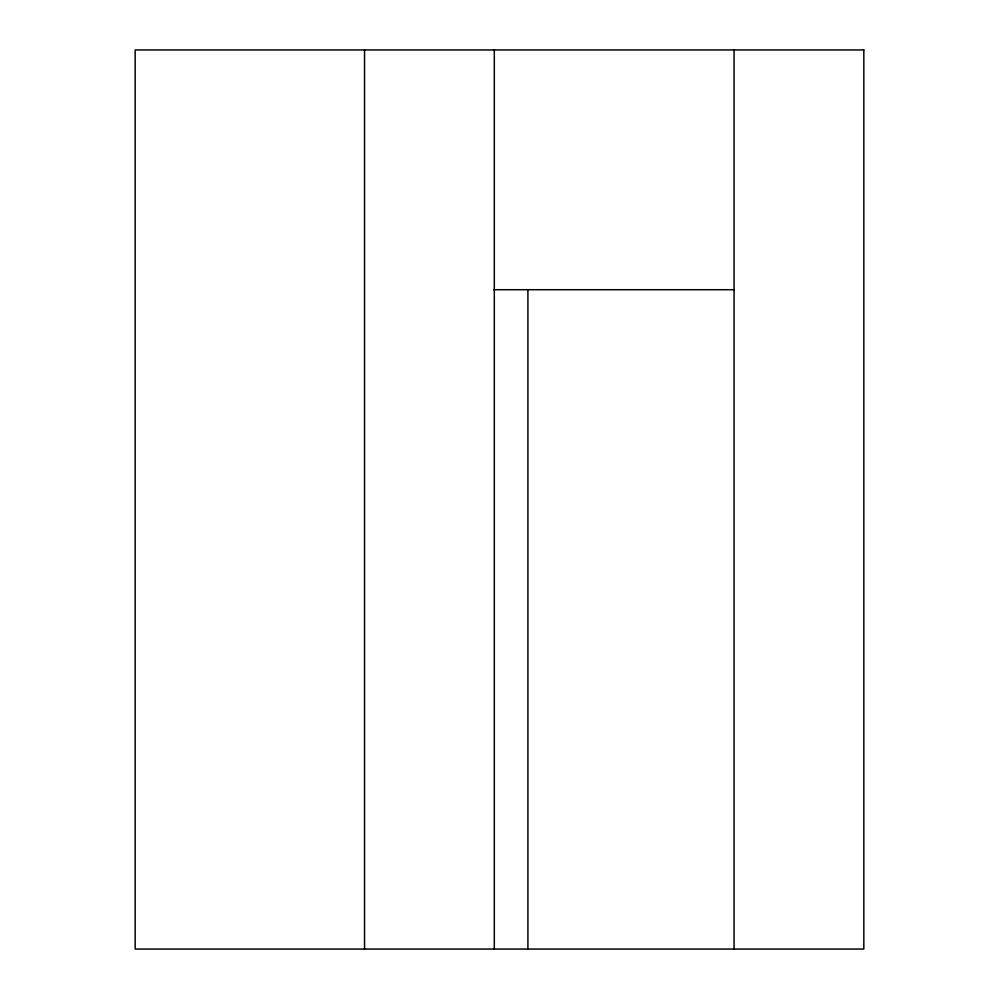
<?xml version="1.0" encoding="UTF-8"?>
<svg xmlns="http://www.w3.org/2000/svg" width="999" height="999" viewBox="0 0 999 999"><rect width="100%" height="100%" fill="white"/><g stroke="black" fill="none" stroke-linecap="round" stroke-linejoin="round"><path stroke-width="1.5" d="M493.668 289.71L734.065 289.71M734.065 49.95L734.065 949.05M527.909 289.71L527.909 949.05M494.305 49.95L494.305 949.05M364.548 49.95L364.548 949.05M863.823 49.95L135.177 49.95L135.177 949.05L863.823 949.05L863.823 49.95"/></g></svg>
